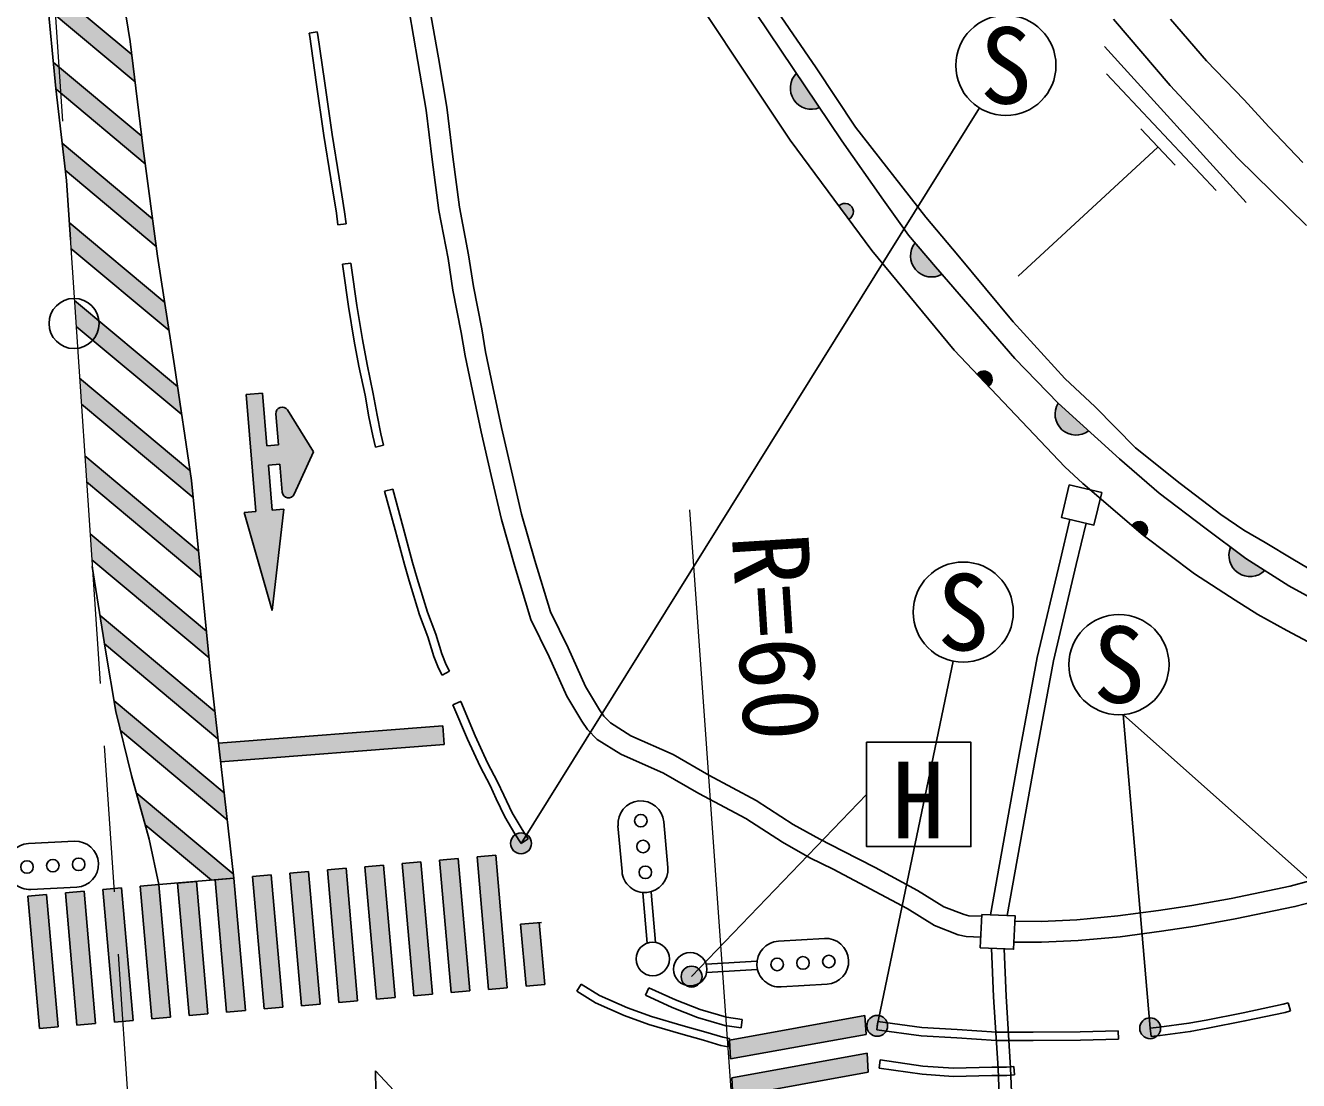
# Model space of a CAD drawing. Units: millimetres at full size, sheet at 1:1000; details may follow other scales. Extents: x 40000 to 680000, y 20000 to 380000.
# Drawn here: x 414285 to 444788, y 273728 to 298998 of the extents above; entities that cross this region are included whole.
import ezdxf
from ezdxf.enums import TextEntityAlignment as Align

# ---------------------------------------------------------------- set-up
doc = ezdxf.new("R2010")
doc.units = ezdxf.units.MM
doc.header["$LTSCALE"] = 1000
doc.linetypes.add('CHAIN', pattern=[18.5, 12, -1.5, 3.5, -1.5])
for name, color, linetype, lineweight in [('M-BGD', 7, 'Continuous', 25), ('M-BGD-EXST', 7, 'Continuous', 25), ('M-BMK', 2, 'CHAIN', 13), ('M-BMK-SRVR', 3, 'Continuous', 25), ('M-STR-HTXT', 7, 'Continuous', 13), ('M-STR-STRC', 7, 'Continuous', 25)]:
    doc.layers.add(name, color=color, linetype=linetype, lineweight=lineweight)
doc.styles.add('ＭＳ ゴシック', font='')
doc.styles.get('ＭＳ ゴシック').set_extended_font_data('MS Gothic')

msp = doc.modelspace()

# ---------------------------------------------------------------- hatches: boundary and pattern name
at = {"layer": 'M-BGD'}
for points in [[(432759, 297854, 0.82183), (433311, 297032)], [(434013, 294355, 0.4608), (434082, 294656, 0.4608), (433774, 294677)], [(435598, 293791, 0.82183), (436245, 293040)], [(437359, 290352, 0.4608), (437387, 290660, 0.4608), (437079, 290640)], [(439025, 289951, 0.82183), (439760, 289286)], [(441097, 286759, 0.4608), (441097, 287068, 0.4608), (440791, 287019)], [(443161, 286501, 0.82183), (443979, 285942)]]:
    msp.add_hatch(color=256, dxfattribs=at).paths.add_polyline_path(points)
at = {"layer": 'M-BGD-EXST'}
for points in [[(425940, 279290, 0.41421), (426279, 279190, 0.41421), (426379, 279529, 1)], [(430025, 276099, 0.41421), (430364, 275999, 0.41421), (430464, 276338, 1)], [(434474, 274919, 0.41421), (434813, 274819, 0.41421), (434913, 275158, 1)], [(441013, 274861, 0.41421), (441352, 274761, 0.41421), (441452, 275100, 1)]]:
    msp.add_hatch(color=256, dxfattribs=at).paths.add_polyline_path(points)
at = {"layer": 'M-STR-STRC'}
for points in [[(414772, 300024), (414833, 299387), (416911, 297650), (416831, 298304)], [(417156, 295686), (417107, 296050), (417071, 296343), (414955, 298112), (415015, 297485), (415017, 297474)], [(415164, 296178), (415238, 295530), (417420, 293706), (417332, 294366)], [(415333, 294277), (415361, 293870), (415375, 293656), (417726, 291691), (417622, 292365)], [(415458, 292414), (415500, 291792), (418028, 289679), (417930, 290348)], [(415583, 290550), (415625, 289929), (418303, 287691), (418261, 288098), (418225, 288342)], [(420196, 284987), (420472, 287415), (420198, 287392), (420109, 288468), (420383, 288490), (420438, 287823, 0.77336), (420724, 287773), (421187, 288790), (420561, 289789, 0.78564), (420284, 289697), (420345, 288956), (420071, 288933), (419968, 290194), (419571, 290161), (419801, 287360), (419527, 287337)], [(415708, 288687), (415749, 288065), (418496, 285770), (418456, 286176), (418433, 286409)], [(415832, 286823), (415874, 286202), (418683, 283854), (418621, 284493)], [(416073, 284863), (416181, 284186), (418898, 281915), (418825, 282563)], [(416407, 282825), (416449, 282569), (416561, 282109), (419118, 279972), (419045, 280620)], [(424318, 281774), (424283, 282223), (418911, 281807), (418961, 281360)], [(416938, 280621), (417155, 279854), (418739, 278529), (419276, 278576), (419265, 278677)], [(425552, 279125), (425104, 279085), (425381, 275912), (425830, 275952)], [(421795, 275599), (422243, 275638), (421966, 278811), (421518, 278772)], [(422863, 278890), (422414, 278850), (422692, 275677), (423140, 275717)], [(423759, 278968), (423311, 278929), (423588, 275756), (424037, 275795)], [(424656, 279046), (424208, 279007), (424485, 275834), (424933, 275873)], [(418209, 275286), (418657, 275325), (418380, 278498), (417931, 278459)], [(419276, 278576), (418828, 278537), (419105, 275364), (419554, 275403)], [(420173, 278655), (419725, 278616), (420002, 275442), (420450, 275482)], [(421070, 278733), (420621, 278694), (420898, 275521), (421347, 275560)], [(414622, 274973), (415071, 275012), (414793, 278185), (414345, 278146)], [(415690, 278263), (415242, 278224), (415519, 275051), (415967, 275090)], [(416587, 278341), (416138, 278302), (416416, 275129), (416864, 275168)], [(417483, 278420), (417035, 278381), (417312, 275208), (417760, 275247)], [(426149, 277472), (426278, 275991), (426726, 276030), (426597, 277511)], [(431151, 274697), (431179, 274245), (434425, 274832), (434399, 275285)], [(434479, 273928), (434452, 274380), (431208, 273793), (431237, 273341)]]:
    msp.add_hatch(color=256, dxfattribs=at).paths.add_polyline_path(points)

# ---------------------------------------------------------------- linework, layer by layer
at = {"layer": 'M-BGD'}
for p, q in [((440142, 298491), (443534, 294759)), ((440189, 297841), (442813, 295042)), ((441005, 296519), (441832, 295656)), ((441418, 296087), (438073, 292996))]:
    msp.add_line(p, q, dxfattribs=at)
for points in [[(430334, 301467), (433844, 296237), (434846, 294814), (435442, 293972), (436091, 293218), (436969, 292201), (437990, 291020), (439025, 289951), (440498, 288618), (441446, 287794), (442540, 286967), (443523, 286230), (444553, 285573), (445736, 284927)], [(445662, 283893), (444507, 284505), (443814, 284890), (443267, 285231), (442296, 285864), (441061, 286789), (439619, 288027), (439186, 288430), (436536, 291219), (434567, 293608), (432608, 296248), (429503, 300918)], [(431655, 300281), (433229, 297986), (434170, 296560), (435861, 294406), (436623, 293495), (437950, 291901), (439185, 290539), (439918, 289865), (440880, 288880), (441950, 288026), (442490, 287622), (442928, 287284), (443474, 286911), (443984, 286617), (444653, 286214), (445350, 285804)], [(423475, 299346), (423690, 298139), (423887, 296970), (424029, 295791), (424190, 294569), (424411, 293416), (424528, 292659), (424725, 291642), (424818, 291088), (424996, 290244), (425200, 289266), (425440, 288216), (425687, 287168), (426007, 286042), (426395, 284771), (426833, 283878), (427258, 282934), (427615, 282337), (427751, 282134), (427985, 281900), (428552, 281543), (429575, 281092), (430419, 280606), (431541, 280007), (432422, 279435), (433082, 279064), (433636, 278787), (434406, 278387), (435410, 277845), (436065, 277442), (436632, 277221), (436825, 277178), (437174, 277162)], [(423968, 299429), (424183, 298225), (424382, 297041), (424525, 295853), (424683, 294648), (424904, 293501), (425021, 292745), (425218, 291730), (425309, 291181), (425486, 290347), (425688, 289373), (425927, 288329), (426171, 287294), (426487, 286183), (426862, 284955), (427285, 284091), (427702, 283166), (428038, 282604), (428139, 282452), (428299, 282293), (428787, 281985), (429801, 281539), (430662, 281043), (431795, 280438), (432681, 279863), (433316, 279506), (433863, 279232), (434640, 278829), (435660, 278278), (436289, 277892), (436777, 277701), (436891, 277676), (437198, 277661)], [(440357, 299152), (441712, 297564), (443333, 295823), (444982, 294207)], [(441717, 299146), (442586, 298151), (443483, 297218), (444074, 296573), (444888, 295716)], [(437404, 277698), (438091, 281533), (438524, 283863), (439074, 286177), (439310, 287168)], [(437807, 277679), (438485, 281461), (438916, 283780), (439463, 286084), (439699, 287075)], [(437993, 277545), (438619, 277540), (439476, 277578), (440454, 277670), (441431, 277801), (442229, 277923), (443172, 278088), (444586, 278380), (445056, 278508)], [(437970, 277045), (438628, 277040), (439511, 277079), (440511, 277173), (441502, 277306), (442310, 277429), (443266, 277597), (444702, 277893), (445190, 278026)], [(438277, 258593), (438260, 261254), (438141, 263206), (438022, 265603), (437954, 267635), (437821, 269633), (437672, 271878), (437591, 274017), (437482, 275734), (437434, 276896)], [(438577, 258608), (438560, 261264), (438440, 263223), (438322, 265616), (438254, 267650), (438121, 269652), (437972, 271894), (437890, 274033), (437781, 275749), (437735, 276882)]]:
    msp.add_lwpolyline(points, dxfattribs=at)
for points in [[(439293, 287995), (440071, 287809), (439885, 287031), (439107, 287216)], [(437200, 277708), (437999, 277670), (437961, 276871), (437162, 276909)]]:
    msp.add_lwpolyline(points, close=True, dxfattribs=at)
for centre, radius, start, end in [((433116, 297497), 505, 135.0354, 292.6936), ((433919, 294535), 203, 297.6125, 135.5359), ((435996, 293479), 505, 141.9016, 299.5598), ((437242, 290518), 203, 305.4002, 143.3236), ((439458, 289691), 505, 149.0532, 306.7114), ((440965, 286913), 203, 310.6491, 148.5725), ((443625, 286302), 505, 156.8188, 314.477)]:
    msp.add_arc(centre, radius, start, end, dxfattribs=at)
at = {"layer": 'M-BGD-EXST'}
for p, q in [((426159, 279409), (437140, 297022)), ((434693, 275038), (436509, 283772)), ((441232, 274980), (440587, 282494)), ((447427, 276404), (440587, 282494)), ((430245, 276218), (434438, 280580))]:
    msp.add_line(p, q, dxfattribs=at)
msp.add_lwpolyline([(434438, 281830), (436938, 281830), (436938, 279330), (434438, 279330)], close=True, dxfattribs=at)
for centre, radius in [((437775, 298041), 1200), ((436753, 284947), 1200), ((440484, 283690), 1200), ((426159, 279409), 250), ((430245, 276218), 250), ((434693, 275038), 250), ((441232, 274980), 250)]:
    msp.add_circle(centre, radius, dxfattribs=at)
at = {"layer": 'M-BMK'}
msp.add_lwpolyline([(412353, 341671), (414035, 313672), (417107, 267789), (431530, 268698), (436184, 269287), (440120, 270117), (446741, 271947), (452338, 274355), (457275, 277024), (462088, 279995), (463976, 281422), (473017, 288208), (481392, 293900), (485210, 296347), (495144, 301588), (504635, 305955), (515208, 309824), (521146, 311718), (528022, 313579), (530785, 314265)], dxfattribs=at)
at = {"layer": 'M-BMK-SRVR'}
msp.add_circle((415449, 291859), 600, dxfattribs=at)
at = {"layer": 'M-STR-HTXT'}
msp.add_line((431530, 268698), (430207, 287401), dxfattribs=at)
at = {"layer": 'M-STR-STRC'}
for p, q in [((414772, 300024), (416831, 298304)), ((414833, 299387), (416911, 297650)), ((421081, 298812), (421278, 298846)), ((414955, 298112), (417071, 296343)), ((415017, 297474), (417156, 295686)), ((415164, 296178), (417332, 294366)), ((415238, 295530), (417420, 293706)), ((415333, 294277), (417622, 292365)), ((421772, 294226), (421971, 294249)), ((415375, 293656), (417726, 291691)), ((421881, 293285), (422080, 293308)), ((415458, 292414), (417930, 290348)), ((415500, 291792), (418028, 289679)), ((415583, 290550), (418225, 288342)), ((419571, 290161), (419968, 290194)), ((419571, 290161), (419801, 287360)), ((419968, 290194), (420071, 288933)), ((415625, 289929), (418303, 287691)), ((421187, 288790), (420561, 289789)), ((420284, 289697), (420345, 288956)), ((420071, 288933), (420345, 288956)), ((422671, 288898), (422866, 288942)), ((415708, 288687), (418433, 286409)), ((421187, 288790), (420724, 287773)), ((420109, 288468), (420383, 288490)), ((420109, 288468), (420198, 287392)), ((420383, 288490), (420438, 287823)), ((415749, 288065), (418496, 285770)), ((422889, 287848), (423084, 287895)), ((419801, 287360), (419527, 287337)), ((420196, 284987), (419527, 287337)), ((420472, 287415), (420196, 284987)), ((420472, 287415), (420198, 287392)), ((415832, 286823), (418621, 284493)), ((415874, 286202), (418683, 283854)), ((416073, 284863), (418825, 282563)), ((416181, 284186), (418898, 281915)), ((424266, 283439), (424443, 283531)), ((416407, 282825), (419045, 280620)), ((424528, 282729), (424712, 282807)), ((418911, 281807), (424283, 282223)), ((424318, 281774), (424283, 282223)), ((416561, 282109), (419118, 279972)), ((418961, 281360), (424318, 281774)), ((416938, 280621), (419265, 278677)), ((417155, 279854), (418739, 278529)), ((428578, 278732), (428482, 279828)), ((429578, 279924), (429674, 278829)), ((414359, 279402), (415458, 279458)), ((426159, 279409), (426327, 279518)), ((425104, 279085), (425552, 279125)), ((425552, 279125), (425830, 275952)), ((421518, 278772), (421966, 278811)), ((421966, 278811), (422243, 275638)), ((422414, 278850), (422863, 278890)), ((422414, 278850), (422692, 275677)), ((422863, 278890), (423140, 275717)), ((423311, 278929), (423759, 278968)), ((423311, 278929), (423588, 275756)), ((423759, 278968), (424037, 275795)), ((424208, 279007), (424656, 279046)), ((424208, 279007), (424485, 275834)), ((424656, 279046), (424933, 275873)), ((425104, 279085), (425381, 275912)), ((417931, 278459), (418380, 278498)), ((418380, 278498), (418657, 275325)), ((418828, 278537), (419276, 278576)), ((418828, 278537), (419105, 275364)), ((419276, 278576), (419554, 275403)), ((419725, 278616), (420173, 278655)), ((419725, 278616), (420002, 275442)), ((420173, 278655), (420450, 275482)), ((420621, 278694), (421070, 278733)), ((420621, 278694), (420898, 275521)), ((421070, 278733), (421347, 275560)), ((421518, 278772), (421795, 275599)), ((414345, 278146), (414793, 278185)), ((415513, 278359), (414415, 278304)), ((414793, 278185), (415071, 275012)), ((415242, 278224), (415690, 278263)), ((415242, 278224), (415519, 275051)), ((415690, 278263), (415967, 275090)), ((416138, 278302), (416587, 278341)), ((416138, 278302), (416416, 275129)), ((416587, 278341), (416864, 275168)), ((417035, 278381), (417483, 278420)), ((417035, 278381), (417312, 275208)), ((417483, 278420), (417760, 275247)), ((417931, 278459), (418209, 275286)), ((429074, 278224), (429180, 277016)), ((429274, 278241), (429380, 277033)), ((414345, 278146), (414622, 274973)), ((426149, 277472), (426652, 277516)), ((426149, 277472), (426278, 275991)), ((426597, 277511), (426726, 276030)), ((432328, 277068), (433426, 277131)), ((431805, 276587), (430594, 276516)), ((431817, 276387), (430606, 276317)), ((423588, 275756), (424037, 275795)), ((424485, 275834), (424933, 275873)), ((425381, 275912), (425830, 275952)), ((426278, 275991), (426726, 276030)), ((427494, 275870), (427599, 276040)), ((429222, 275952), (429139, 275770)), ((433490, 276033), (432392, 275969)), ((420002, 275442), (420450, 275482)), ((420898, 275521), (421347, 275560)), ((421795, 275599), (422243, 275638)), ((422692, 275677), (423140, 275717)), ((444539, 275588), (444592, 275395)), ((416416, 275129), (416864, 275168)), ((417312, 275208), (417760, 275247)), ((418209, 275286), (418657, 275325)), ((419105, 275364), (419554, 275403)), ((431151, 274697), (434399, 275285)), ((431459, 275192), (431432, 274994)), ((434399, 275285), (434425, 274832)), ((434706, 275138), (434680, 274939)), ((414622, 274973), (415071, 275012)), ((415519, 275051), (415967, 275090)), ((431179, 274245), (434425, 274832)), ((440465, 274919), (440471, 274719)), ((441232, 274980), (441254, 274781)), ((431124, 274539), (431157, 274737)), ((431151, 274697), (431179, 274245)), ((431208, 273793), (434452, 274380)), ((434452, 274380), (434479, 273928)), ((434737, 274022), (434765, 274220)), ((431237, 273341), (434479, 273928)), ((437981, 273864), (437968, 274063)), ((431208, 273793), (431237, 273341))]:
    msp.add_line(p, q, dxfattribs=at)
for points in [[(415885, 286041), (416205, 284033), (416449, 282569), (416822, 281032), (417252, 279510), (417483, 278420), (419276, 278576), (418711, 283569), (418456, 286176), (418261, 288098), (417857, 290843), (417452, 293469), (417107, 296050), (416793, 298615), (416268, 301870)], [(414727, 300496), (415015, 297485), (415266, 295288), (415361, 293870)], [(421081, 298812), (421096, 298731), (421250, 297643), (421437, 296359), (421605, 295321), (421734, 294503), (421772, 294226)], [(421278, 298846), (421293, 298763), (421448, 297671), (421635, 296390), (421802, 295352), (421932, 294532), (421971, 294251), (421971, 294249)], [(421881, 293285), (421895, 293167), (422024, 292265), (422163, 291440), (422276, 290841), (422422, 290140), (422512, 289627), (422608, 289172), (422671, 288898)], [(422080, 293308), (422093, 293193), (422222, 292295), (422360, 291475), (422472, 290879), (422618, 290178), (422708, 289665), (422803, 289215), (422866, 288942)], [(422889, 287848), (423145, 286918), (423367, 286084), (423476, 285697), (423728, 284884), (423927, 284357), (424070, 283886), (424179, 283604), (424266, 283439)], [(423084, 287895), (423338, 286970), (423560, 286137), (423668, 285754), (423918, 284949), (424117, 284422), (424259, 283951), (424362, 283687), (424443, 283531)], [(424712, 282807), (424714, 282803), (425059, 281984), (425357, 281335), (425596, 280880), (425743, 280562), (425947, 280138), (426183, 279740), (426327, 279518)], [(424528, 282729), (424876, 281903), (425177, 281246), (425416, 280792), (425562, 280477), (425771, 280043), (426013, 279635), (426159, 279409)], [(427494, 275870), (427944, 275590), (428633, 275284), (429220, 275071), (429986, 274850), (430530, 274697), (430947, 274570), (431124, 274539)], [(427599, 276040), (428038, 275767), (428708, 275469), (429282, 275261), (430041, 275042), (430586, 274889), (430993, 274765), (431157, 274737)], [(429139, 275770), (429782, 275475), (430389, 275238), (431040, 275046), (431432, 274994)], [(429222, 275952), (429861, 275659), (430454, 275427), (431082, 275242), (431459, 275192)], [(441232, 274980), (441450, 275007), (442160, 275099), (442578, 275176), (443462, 275350), (444422, 275556), (444539, 275588)], [(434706, 275138), (435762, 275000), (436612, 274949), (437547, 274885), (438431, 274885), (439556, 274892), (440465, 274919)], [(441254, 274781), (441475, 274808), (442192, 274901), (442615, 274979), (443502, 275154), (444469, 275361), (444592, 275395)], [(434680, 274939), (435743, 274801), (436599, 274749), (437540, 274685), (438431, 274685), (439560, 274692), (440471, 274719)], [(434765, 274220), (435786, 274076), (436520, 274028), (437435, 274049), (437789, 274052), (437968, 274063)], [(434737, 274022), (435766, 273877), (436516, 273828), (437438, 273849), (437797, 273852), (437981, 273864)]]:
    msp.add_lwpolyline(points, dxfattribs=at)
msp.add_lwpolyline([(422672, 273963), (422685, 273002), (422802, 272107), (422996, 271289), (423763, 270653), (424659, 270238), (425451, 269887), (425880, 269731), (426465, 269939), (426971, 270173), (427244, 270445), (426724, 270627), (426036, 271003), (425399, 271354), (424724, 271834), (424178, 272275), (423750, 272717), (423334, 273249)], close=True, dxfattribs=at)
for centre, radius in [((429029, 279951), 150), ((429083, 279333), 150), ((414322, 278844), 150), ((414941, 278875), 150), ((415560, 278906), 150), ((429137, 278716), 150), ((429314, 276639), 400), ((430214, 276394), 400), ((432295, 276509), 150), ((432914, 276545), 150), ((433533, 276580), 150)]:
    msp.add_circle(centre, radius, dxfattribs=at)
for centre, radius, start, end in [((420434, 289709), 150, 32.0748, 184.6935), ((420588, 287835), 150, 184.6935, 335.5617), ((429030, 279876), 550, 95.0167, 185.0167), ((429030, 279876), 550, 5.0167, 95.0167), ((415486, 278908), 550, 2.8714, 92.8714), ((414387, 278853), 550, 92.8714, 182.8714), ((414387, 278853), 550, 182.8714, 272.8714), ((415486, 278908), 550, 272.8714, 2.8714), ((429126, 278781), 550, 275.0167, 5.0167), ((429126, 278781), 550, 185.0167, 275.0167), ((432360, 276518), 550, 93.3155, 183.3155), ((433458, 276582), 550, 3.3155, 93.3155), ((432360, 276518), 550, 183.3155, 273.3155), ((433458, 276582), 550, 273.3155, 3.3155)]:
    msp.add_arc(centre, radius, start, end, dxfattribs=at)

# ---------------------------------------------------------------- texts
at = {"layer": 'M-BGD-EXST', "style": 'ＭＳ ゴシック'}
for s, p in [('S', (437775, 298041)), ('S', (436753, 284947)), ('S', (440484, 283690)), ('H', (435679, 280448))]:
    msp.add_text(s, height=1833, dxfattribs=at).set_placement(p, align=Align.MIDDLE_CENTER)
at = {"layer": 'M-STR-HTXT', "style": 'ＭＳ ゴシック'}
msp.add_text('R=60', height=1833, rotation=273.576, dxfattribs=at).set_placement((430815, 284265), align=Align.BOTTOM_CENTER)

doc.saveas('drawing.dxf')
